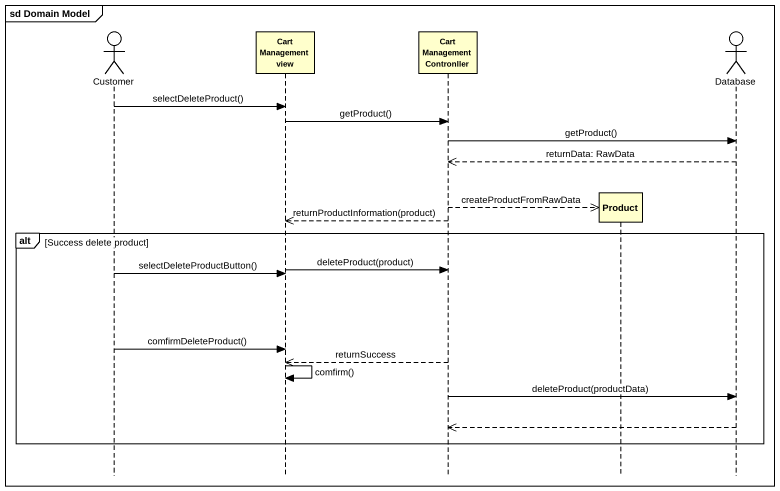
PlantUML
@startuml
mainframe sd Domain Model
hide footbox
actor Customer
participant "Cart Management view" as Cart_Management_view
participant "Cart Management Contronller" as Cart_Management_Contronller
participant Product
actor "Database" as Database_

Customer -> Cart_Management_view : selectDeleteProduct()
Cart_Management_view -> Cart_Management_Contronller : getProduct()
Cart_Management_Contronller -> Database_ : getProduct()
Database_ -->> Cart_Management_Contronller : returnData: RawData
Cart_Management_Contronller -->> Product ** : createProductFromRawData
Cart_Management_Contronller -->> Cart_Management_view : returnProductInformation(product)
alt Success delete product
  Cart_Management_view -> Cart_Management_Contronller : deleteProduct(product)
  Customer -> Cart_Management_view : selectDeleteProductButton()
  Customer -> Cart_Management_view : comfirmDeleteProduct()
  Cart_Management_Contronller -->> Cart_Management_view : returnSuccess
  Cart_Management_view -> Cart_Management_view : comfirm()
  Cart_Management_Contronller -> Database_ : deleteProduct(productData)
  Database_ -->> Cart_Management_Contronller
end
@enduml
